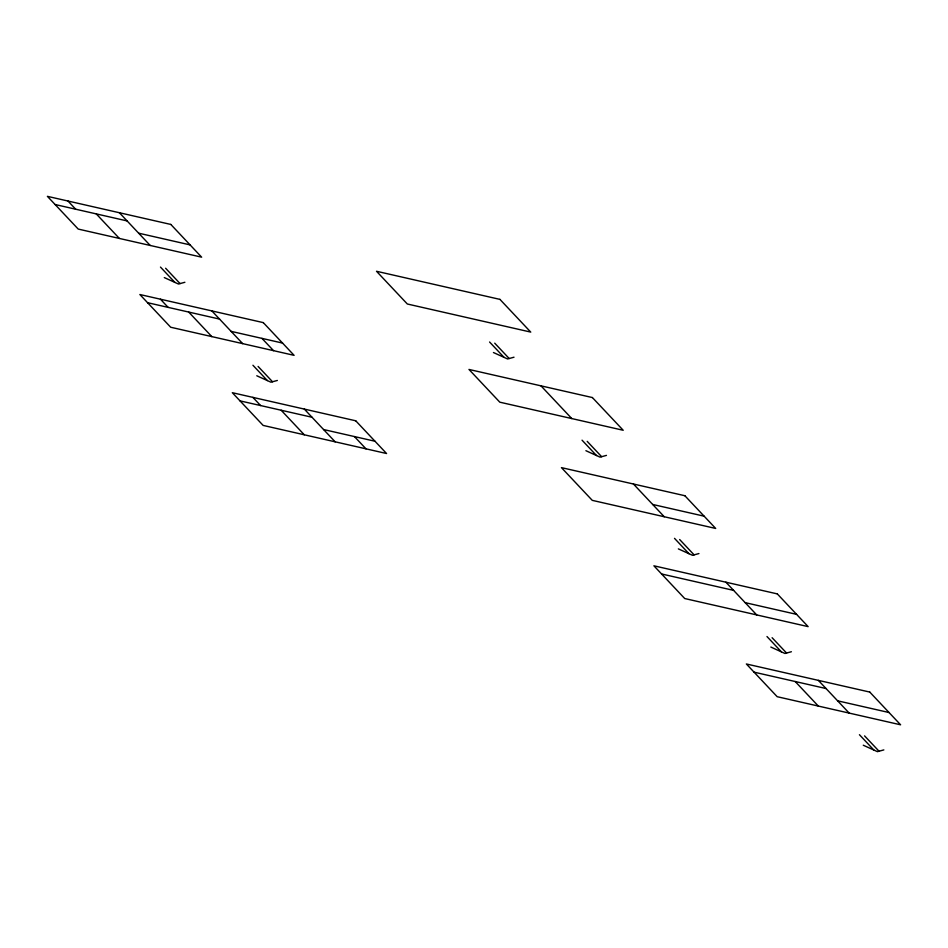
<?xml version="1.0" encoding="UTF-8"?>
<svg xmlns="http://www.w3.org/2000/svg" width="948" height="948" viewBox="0 0 948 948"><rect width="100%" height="100%" fill="white"/><g stroke="black" fill="none" stroke-linecap="round" stroke-linejoin="round"><path stroke-width="1.42" d="M184.884 282.279L178.461 284.021L164.312 277.586M277.349 380.456L270.915 382.198L256.778 375.764M514.006 357.206L507.571 358.96L493.434 352.526M606.459 455.384L600.037 457.137L585.9 450.703M698.925 553.561L692.49 555.303L678.353 548.88M791.39 651.738L784.956 653.48L770.819 647.046M883.844 749.904L877.421 751.657L863.284 745.223M55.102 204.519L127.103 220.92M138.657 233.184L190.086 244.892M147.568 302.696L219.557 319.085M231.122 331.362L282.54 343.069M240.034 400.874L312.022 417.262M323.576 429.539L375.005 441.247M652.698 504.466L704.115 516.174M661.609 573.978L733.598 590.379M745.152 602.644L796.581 614.351M754.063 672.156L826.064 688.544M837.617 700.821L889.046 712.529M540.976 385.848L571.786 418.566M633.43 484.013L664.252 516.743M725.895 582.191L756.717 614.92M818.361 680.368L849.171 713.097M494.726 343.176L509.183 358.522M587.191 441.353L601.636 456.699M679.657 539.531L694.102 554.864M772.11 637.708L786.567 653.042M864.576 735.885L879.021 751.219M489.583 342.015L504.04 357.349M582.048 440.18L596.493 455.526M674.514 538.357L688.959 553.703M766.979 636.535L781.425 651.869M859.433 734.712L873.878 750.046M795.206 681.529L818.325 706.07M261.968 338.389L273.534 350.665M354.434 436.566L365.987 448.831M119.389 212.731L150.211 245.461M211.854 310.908L242.676 343.638M304.32 409.086L335.142 441.815M165.616 268.248L180.061 283.582M258.081 366.426L272.526 381.76M160.473 267.075L174.918 282.421M252.938 365.253L267.383 380.586M96.246 213.893L119.365 238.434M188.711 312.07L211.819 336.611M281.165 410.235L304.284 434.788M67.972 201.023L75.674 209.212M160.437 299.201L168.14 307.377M252.891 397.378L260.593 405.554M170.818 224.439L47.4 196.343L78.222 229.072L201.64 257.169L170.818 224.439M499.928 299.378L376.51 271.27L407.332 304L530.75 332.096L499.928 299.378M263.283 322.616L139.866 294.52L170.687 327.238L294.105 355.346L263.283 322.616M592.393 397.556L468.976 369.447L499.797 402.177L623.215 430.274L592.393 397.556M355.737 420.794L232.319 392.697L263.141 425.415L386.559 453.523L355.737 420.794M684.859 495.721L561.441 467.625L592.263 500.354L715.681 528.451L684.859 495.721M777.313 593.898L653.895 565.802L684.717 598.532L808.134 626.628L777.313 593.898M869.778 692.076L746.36 663.979L777.182 696.697L900.6 724.805L869.778 692.076"/></g></svg>
